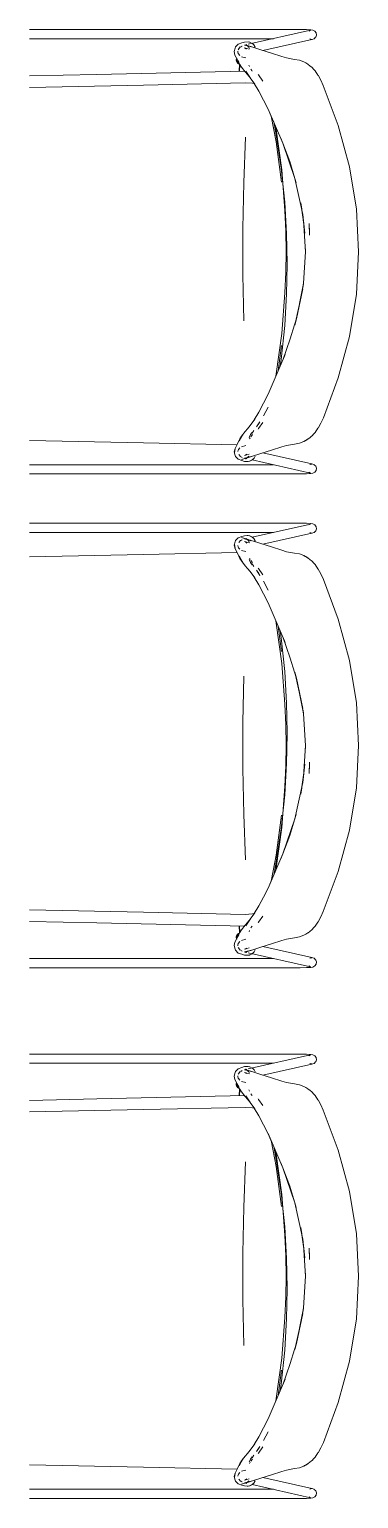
# Model space of a CAD drawing. Header units: millimetres. Extents: x 90978 to 295199, y -4084 to 97293.
# Drawn here: x 229400 to 229785, y 18215 to 19936 of the extents above; entities that cross this region are included whole.
import ezdxf

# ---------------------------------------------------------------- set-up
doc = ezdxf.new("R2010")
doc.units = ezdxf.units.MM
doc.header["$MEASUREMENT"] = 0
doc.layers.add('G-IMPT', color=8, linetype='CONTINUOUS', lineweight=9)
doc.layers.add('I-FURN', color=8, linetype='CONTINUOUS', lineweight=9)

msp = doc.modelspace()

# ---------------------------------------------------------------- linework, layer by layer
at = {"layer": 'G-IMPT'}
for p, q in [((229399.9, 19935.6), (229710.4, 19935.6)), ((229655.9, 19918.1), (229728.8, 19934.5)), ((229716.7, 19935.6), (229710.4, 19935.6)), ((229716.7, 19935.6), (229723.9, 19935.4)), ((229723.9, 19935.4), (229729.1, 19935.1)), ((229728.8, 19934.5), (229726.7, 19933.5)), ((229726.9, 19933.7), (229726.7, 19933.5)), ((229729.1, 19935.1), (229731.5, 19934.8)), ((229731.5, 19934.8), (229733.9, 19933.6)), ((229733.9, 19933.6), (229735.4, 19931.4)), ((229735.7, 19928.8), (229735.4, 19931.4)), ((229399.9, 19924.7), (229685.3, 19924.7)), ((229640.6, 19913.8), (229639.5, 19909.6)), ((229641.1, 19915.2), (229640.6, 19913.8)), ((229644.2, 19918.4), (229641.1, 19915.2)), ((229644.2, 19918.4), (229648.5, 19919.8)), ((229645.4, 19913.4), (229644.2, 19911.8)), ((229644.2, 19911.8), (229645, 19912.9)), ((229644.4, 19912.4), (229646.6, 19915)), ((229645.4, 19913.4), (229645, 19912.9)), ((229648.9, 19916.1), (229647.2, 19915.3)), ((229648.4, 19915.8), (229647.2, 19915.3)), ((229651.7, 19920.8), (229648.5, 19919.8)), ((229658.9, 19915.4), (229651.4, 19917.1)), ((229651.4, 19917.1), (229659.6, 19915.1)), ((229651.5, 19914), (229653.6, 19913)), ((229651.5, 19914), (229657, 19912.4)), ((229651.7, 19920.8), (229655.7, 19921)), ((229652.4, 19917.3), (229651.8, 19917.1)), ((229652.4, 19917.3), (229651.8, 19917.1)), ((229652.4, 19917.3), (229651.8, 19917.1)), ((229652.4, 19917.3), (229654.4, 19917.8)), ((229656, 19916.2), (229652.8, 19917.7)), ((229654.9, 19916.4), (229652.8, 19917.7)), ((229653.8, 19912.7), (229652.8, 19913.7)), ((229652.8, 19913.7), (229653.6, 19913)), ((229653.8, 19912.7), (229653.2, 19913.4)), ((229656, 19916.2), (229653.7, 19917)), ((229653.7, 19917), (229659.6, 19915.1)), ((229654.9, 19916.4), (229656.3, 19914.9)), ((229657.4, 19920.7), (229655.7, 19921)), ((229657.3, 19913.2), (229656.6, 19914.6)), ((229657.4, 19920.7), (229657.7, 19920.6)), ((229657.7, 19920.6), (229660.6, 19919.2)), ((229658.9, 19915.4), (229670.7, 19911.5)), ((229660.9, 19919), (229660.6, 19919.2)), ((229660.9, 19919), (229662.7, 19917.1)), ((229663.9, 19914.7), (229662.7, 19917.1)), ((229662.8, 19916.9), (229662.7, 19917.1)), ((229663.9, 19914.6), (229662.7, 19917.1)), ((229662.8, 19916.9), (229663.9, 19914.6)), ((229663.9, 19914.7), (229663.9, 19914.6)), ((229730.4, 19923.7), (229672.8, 19910.8)), ((229728.1, 19924.4), (229730.6, 19923.9)), ((229728.3, 19924.3), (229730.6, 19923.9)), ((229730.4, 19923.7), (229732.9, 19924.5)), ((229734.7, 19926.3), (229732.9, 19924.5)), ((229732.9, 19924.5), (229733.2, 19924.8)), ((229734.7, 19926.3), (229735, 19926.6)), ((229735.7, 19928.8), (229735, 19926.6)), ((229640.3, 19905.6), (229639.5, 19909.6)), ((229640.3, 19905.6), (229644.7, 19897.1)), ((229643.7, 19909.9), (229643.8, 19909.3)), ((229645.9, 19894.3), (229643.7, 19899.1)), ((229643.7, 19899.1), (229644.7, 19897.1)), ((229644.2, 19907.3), (229643.8, 19909.3)), ((229644.5, 19906.8), (229644.2, 19907.3)), ((229644.5, 19906.8), (229646.2, 19904.9)), ((229648.1, 19903.5), (229652.9, 19902.2)), ((229670.7, 19911.5), (229683.1, 19907.6)), ((229683.1, 19907.6), (229695.1, 19903.8)), ((229700.7, 19902.1), (229695.1, 19903.8)), ((229710, 19900.5), (229700.7, 19902.1)), ((229710, 19900.5), (229716, 19899.4)), ((229720.9, 19897.6), (229716, 19899.4)), ((229720.9, 19897.6), (229723.2, 19896.4)), ((229725.8, 19894.9), (229723.2, 19896.4)), ((229399.9, 19881.3), (229478.9, 19882.9)), ((229651.8, 19886.8), (229478.9, 19882.9)), ((229645.4, 19886.6), (229645.7, 19894.7)), ((229646.1, 19893.9), (229645.8, 19887.7)), ((229646.1, 19893.9), (229645.8, 19886.6)), ((229645.9, 19894.3), (229647.9, 19891.2)), ((229647.9, 19891.2), (229652.2, 19885.8)), ((229651.8, 19886.8), (229651.8, 19886.8)), ((229655.1, 19882.6), (229652.2, 19885.8)), ((229653, 19886.6), (229658.1, 19878.8)), ((229653, 19886.6), (229658.6, 19878.3)), ((229655.1, 19882.6), (229658.6, 19878.3)), ((229657.3, 19892.2), (229656.7, 19893.7)), ((229658.1, 19878.8), (229663.6, 19871.5)), ((229659, 19889), (229660.1, 19887.4)), ((229660.5, 19886.8), (229660.1, 19887.4)), ((229667.5, 19882.9), (229667.8, 19882.4)), ((229667.8, 19882.4), (229673.1, 19875.1)), ((229726.2, 19894.6), (229725.8, 19894.9)), ((229726.2, 19894.6), (229728.1, 19893.1)), ((229728.1, 19893.1), (229730.6, 19890.9)), ((229730.6, 19890.9), (229732.4, 19889)), ((229734.1, 19886.9), (229732.4, 19889)), ((229737.5, 19882.1), (229734.1, 19886.9)), ((229737.5, 19882.1), (229737.7, 19881.8)), ((229740.9, 19876.2), (229737.7, 19881.8)), ((229399.9, 19867.7), (229533.5, 19870.4)), ((229652.4, 19873.1), (229533.5, 19870.4)), ((229660.7, 19872.7), (229652.4, 19873.1)), ((229663.6, 19872), (229660.7, 19872.7)), ((229668.4, 19863.3), (229663, 19872.2)), ((229663.6, 19871.5), (229663, 19872.2)), ((229673.9, 19852.8), (229668.4, 19863.3)), ((229743.7, 19869.8), (229740.9, 19876.2)), ((229761.3, 19822.9), (229743.7, 19869.8)), ((229673.9, 19852.8), (229679.1, 19842.2)), ((229683.3, 19832.9), (229679.1, 19842.2)), ((229683.3, 19832.9), (229679.2, 19842.3)), ((229696.4, 19802.3), (229679.2, 19842.3)), ((229682.7, 19834.2), (229688.4, 19804)), ((229688.5, 19803.9), (229682.7, 19834.1)), ((229688.6, 19812.1), (229685.7, 19827.2)), ((229652.8, 19809.4), (229650.7, 19756.1)), ((229688.7, 19818.4), (229688.3, 19820.5)), ((229688.6, 19812.1), (229694.5, 19772.9)), ((229695.1, 19771.1), (229688.7, 19818.4)), ((229774.3, 19774.5), (229761.3, 19822.9)), ((229694.9, 19756.7), (229688.4, 19804)), ((229688.5, 19803.9), (229694.9, 19756.7)), ((229694.2, 19808), (229696.4, 19802.3)), ((229694.2, 19808), (229696.4, 19802.3)), ((229696.4, 19802.3), (229710.5, 19761.1)), ((229696.4, 19802.3), (229704.4, 19780.8)), ((229696.4, 19802.3), (229704.4, 19780.8)), ((229710.5, 19761.1), (229704.4, 19780.8)), ((229704.4, 19780.8), (229710.4, 19761.1)), ((229774.3, 19774.5), (229782.4, 19725.1)), ((229694.5, 19772.9), (229698.6, 19733.2)), ((229698.9, 19723.3), (229695.1, 19771.1)), ((229711.9, 19755.9), (229710.4, 19761.1)), ((229719.8, 19718.6), (229710.5, 19761.1)), ((229710.5, 19761.1), (229711.9, 19755.9)), ((229649.7, 19702.2), (229650.7, 19756.1)), ((229698.6, 19733.2), (229700.7, 19696.1)), ((229698.9, 19723.3), (229699.9, 19699.3)), ((229717.3, 19732.4), (229718.6, 19725.2)), ((229717.3, 19732.4), (229719.4, 19718.3)), ((229785, 19675.2), (229782.4, 19725.1)), ((229719.4, 19718.3), (229721.1, 19707.2)), ((229719.8, 19718.6), (229722.2, 19697)), ((229719.8, 19718.6), (229721.1, 19707.2)), ((229722.8, 19675.2), (229720.5, 19712.2)), ((229720.5, 19712.2), (229721.1, 19707.2)), ((229722.2, 19697), (229721.1, 19707.2)), ((229727.6, 19698.1), (229727, 19708.3)), ((229727, 19708.3), (229727.7, 19694.7)), ((229649.7, 19702.2), (229649.7, 19648.2)), ((229699.9, 19699.3), (229700.2, 19675.2)), ((229700.7, 19696.1), (229701.1, 19679.8)), ((229700.2, 19675.2), (229699.9, 19651.1)), ((229701.1, 19679.8), (229701.5, 19661)), ((229720.4, 19638.3), (229722.8, 19675.2)), ((229722.8, 19675.2), (229722.7, 19682.6)), ((229722.8, 19675.2), (229722.7, 19682.6)), ((229785, 19675.2), (229782.4, 19625.3)), ((229701.1, 19642.1), (229701.5, 19661)), ((229650.7, 19594.3), (229649.7, 19648.2)), ((229698.9, 19627.1), (229699.9, 19651.1)), ((229701.1, 19642.1), (229700.7, 19625.8)), ((229720.5, 19638.2), (229719.4, 19631.9)), ((229720.4, 19638.3), (229719.9, 19632.9)), ((229720.5, 19638.2), (229720.1, 19634.8)), ((229695.1, 19579.3), (229698.9, 19627.1)), ((229698.6, 19588.8), (229700.7, 19625.8)), ((229710.5, 19589.3), (229719.8, 19631.8)), ((229719.4, 19631.9), (229712.4, 19596.4)), ((229712.4, 19596.4), (229719.8, 19631.8)), ((229774.3, 19575.9), (229782.4, 19625.3)), ((229698.6, 19588.8), (229694.5, 19549)), ((229705, 19573.2), (229710.2, 19589.4)), ((229712.4, 19596.4), (229710.2, 19589.4)), ((229710.5, 19589.3), (229712.4, 19596.4)), ((229695.1, 19579.3), (229688.7, 19532)), ((229705, 19573.2), (229696.4, 19548.1)), ((229761.3, 19527.5), (229774.3, 19575.9)), ((229679.1, 19508.2), (229699, 19554.6)), ((229690.9, 19535.6), (229694.9, 19565.2)), ((229690.9, 19535.5), (229694.9, 19565.2)), ((229696.4, 19548.1), (229699, 19554.6)), ((229693.4, 19541.4), (229694.5, 19549)), ((229688.7, 19532), (229688.2, 19529.3)), ((229761.3, 19527.5), (229743.8, 19480.7)), ((229679.1, 19508.2), (229673.9, 19497.6)), ((229663, 19478.2), (229668.4, 19487.1)), ((229673.9, 19497.6), (229668.4, 19487.1)), ((229673.6, 19482.8), (229679.1, 19493.2)), ((229673.6, 19482.8), (229674.1, 19483.7)), ((229679.1, 19493.2), (229674.1, 19483.7)), ((229652.2, 19464.6), (229655.1, 19467.8)), ((229658.1, 19471.6), (229655.1, 19467.8)), ((229658.1, 19471.6), (229663.6, 19478.9)), ((229660.3, 19462.7), (229662.4, 19465.8)), ((229662, 19465.2), (229660.3, 19462.7)), ((229662, 19465.2), (229662.4, 19465.8)), ((229663, 19478.2), (229663.6, 19478.9)), ((229665.6, 19470), (229669.6, 19475.9)), ((229665.6, 19470), (229668.3, 19474)), ((229667.5, 19467.5), (229667.8, 19468)), ((229673.1, 19475.3), (229667.8, 19468)), ((229669.6, 19475.9), (229668.3, 19474)), ((229734.1, 19463.5), (229737.5, 19468.3)), ((229737.7, 19468.6), (229737.5, 19468.3)), ((229737.7, 19468.6), (229740.9, 19474.2)), ((229743.8, 19480.7), (229740.9, 19474.2)), ((229533.5, 19451.5), (229399.9, 19454.2)), ((229642.9, 19449.1), (229533.5, 19451.5)), ((229640.4, 19444), (229643.4, 19450)), ((229645.9, 19456.1), (229643.4, 19450)), ((229650, 19461.6), (229645.2, 19453.3)), ((229647.7, 19457.9), (229645.2, 19453.3)), ((229645.9, 19456.1), (229647.9, 19459.2)), ((229647.7, 19457.9), (229650, 19461.6)), ((229647.9, 19459.2), (229652.2, 19464.6)), ((229648.1, 19446.8), (229652.9, 19448.2)), ((229657.1, 19457.7), (229659, 19461.4)), ((229658.7, 19460.9), (229657.1, 19457.7)), ((229658, 19457.3), (229657.2, 19456.1)), ((229658.7, 19460.9), (229660.5, 19463.6)), ((229658.7, 19460.9), (229660.1, 19463)), ((229658.7, 19460.9), (229659, 19461.4)), ((229658.8, 19458.5), (229661, 19460.9)), ((229660.1, 19463), (229660.5, 19463.6)), ((229700.7, 19448.3), (229695.1, 19446.6)), ((229700.7, 19448.3), (229709.9, 19449.9)), ((229709.9, 19449.9), (229716, 19451)), ((229716, 19451), (229720.9, 19452.8)), ((229726.2, 19455.8), (229720.9, 19452.8)), ((229723.2, 19454), (229720.9, 19452.8)), ((229721.9, 19453.4), (229720.9, 19452.8)), ((229721.9, 19453.4), (229726.2, 19455.8)), ((229725.8, 19455.5), (229723.2, 19454)), ((229726.2, 19455.8), (229725.8, 19455.5)), ((229726.2, 19455.8), (229728.1, 19457.3)), ((229728.1, 19457.3), (229730, 19459)), ((229730.6, 19459.5), (229730, 19459)), ((229730.6, 19459.5), (229732.4, 19461.4)), ((229734.1, 19463.5), (229732.4, 19461.4)), ((229639.5, 19440.8), (229640.7, 19444.4)), ((229639.5, 19440.8), (229640.6, 19436.6)), ((229639.9, 19439.4), (229640.7, 19444.4)), ((229639.9, 19439.4), (229640.4, 19444)), ((229640.6, 19436.6), (229641.1, 19435.2)), ((229641.1, 19435.2), (229644.2, 19432)), ((229643.9, 19441.1), (229644, 19442.7)), ((229644.5, 19443.6), (229644, 19442.7)), ((229648.5, 19430.6), (229644.2, 19432)), ((229644.5, 19443.6), (229646, 19445.3)), ((229644.7, 19437.6), (229646.7, 19435.3)), ((229648.4, 19434.6), (229647.2, 19435)), ((229647.2, 19435), (229648.8, 19434.3)), ((229648.1, 19431.8), (229656, 19434.2)), ((229648.1, 19431.8), (229653.7, 19433.4)), ((229648.5, 19430.6), (229651.7, 19429.6)), ((229651.4, 19433.3), (229659.5, 19435.3)), ((229651.4, 19433.3), (229658.3, 19435)), ((229651.5, 19436.4), (229657, 19438)), ((229651.5, 19436.4), (229653.9, 19437.7)), ((229651.8, 19433.3), (229652.5, 19433.1)), ((229652.5, 19433.1), (229651.8, 19433.3)), ((229652.5, 19433.1), (229651.8, 19433.3)), ((229654.4, 19432.6), (229652.5, 19433.1)), ((229652.8, 19436.7), (229654.2, 19438.1)), ((229652.8, 19436.7), (229653.9, 19437.7)), ((229652.8, 19432.7), (229656, 19434.2)), ((229652.8, 19432.7), (229654.9, 19434)), ((229654.2, 19438.1), (229653.3, 19437.1)), ((229653.7, 19433.4), (229662, 19436)), ((229654.9, 19434), (229656.6, 19435.8)), ((229657.4, 19429.7), (229660.9, 19431.4)), ((229657.4, 19429.7), (229660.6, 19431.2)), ((229660.9, 19431.4), (229657.7, 19429.8)), ((229659.5, 19435.3), (229658.3, 19435)), ((229660.6, 19431.2), (229662.7, 19433.3)), ((229662.4, 19433), (229660.6, 19431.2)), ((229660.9, 19431.4), (229660.6, 19431.2)), ((229728.8, 19415.9), (229660.6, 19431.2)), ((229662.4, 19433), (229660.9, 19431.4)), ((229683.1, 19442.8), (229662, 19436)), ((229662.8, 19433.5), (229662.7, 19433.3)), ((229663.9, 19435.7), (229662.8, 19433.5)), ((229663.9, 19435.7), (229663.9, 19435.8)), ((229673, 19439.6), (229730.4, 19426.7)), ((229695.1, 19446.6), (229683.1, 19442.8)), ((229685.3, 19425.7), (229399.9, 19425.7)), ((229399.9, 19414.8), (229710.4, 19414.8)), ((229651.7, 19429.6), (229654.5, 19429.5)), ((229654.5, 19429.5), (229655.7, 19429.4)), ((229657.4, 19429.7), (229655.7, 19429.4)), ((229657.4, 19429.7), (229657.7, 19429.8)), ((229710.4, 19414.8), (229716.7, 19414.8)), ((229723.9, 19415), (229716.7, 19414.8)), ((229729.1, 19415.3), (229723.9, 19415)), ((229728.8, 19415.9), (229726.7, 19416.9)), ((229726.7, 19416.9), (229726.9, 19416.7)), ((229728.1, 19426), (229730.6, 19426.5)), ((229728.3, 19426.1), (229730.6, 19426.5)), ((229731.5, 19415.6), (229729.1, 19415.3)), ((229730.4, 19426.7), (229732.9, 19425.9)), ((229731.5, 19415.6), (229733.9, 19416.8)), ((229732.9, 19425.9), (229733.2, 19425.6)), ((229735, 19423.8), (229733.2, 19425.6)), ((229733.9, 19416.8), (229735.4, 19419)), ((229735, 19423.8), (229735.7, 19421.6)), ((229735.4, 19419), (229735.7, 19421.6)), ((229399.9, 19357.3), (229710.4, 19357.3)), ((229685.3, 19346.4), (229399.9, 19346.4)), ((229728.8, 19356.2), (229660.6, 19340.8)), ((229673, 19332.5), (229730.4, 19345.3)), ((229710.4, 19357.3), (229716.7, 19357.2)), ((229723.9, 19357.1), (229716.7, 19357.2)), ((229729.1, 19356.8), (229723.9, 19357.1)), ((229728.8, 19356.2), (229726.7, 19355.2)), ((229726.7, 19355.2), (229726.9, 19355.4)), ((229728.1, 19346.1), (229730.6, 19345.6)), ((229728.3, 19345.9), (229730.6, 19345.6)), ((229731.5, 19356.4), (229729.1, 19356.8)), ((229730.4, 19345.3), (229732.9, 19346.1)), ((229731.5, 19356.4), (229733.9, 19355.2)), ((229732.9, 19346.1), (229733.2, 19346.4)), ((229735, 19348.3), (229733.2, 19346.4)), ((229733.9, 19355.2), (229735.4, 19353.1)), ((229735, 19348.3), (229735.7, 19350.4)), ((229735.4, 19353.1), (229735.7, 19350.4)), ((229639.5, 19331.3), (229640.6, 19335.5)), ((229639.5, 19331.3), (229640.7, 19327.6)), ((229639.9, 19332.7), (229640.7, 19327.6)), ((229639.9, 19332.7), (229640.4, 19328)), ((229640.4, 19328), (229643.4, 19322)), ((229640.6, 19335.5), (229641.1, 19336.8)), ((229641.1, 19336.8), (229644.2, 19340.1)), ((229643.9, 19331), (229644, 19329.4)), ((229644.5, 19328.4), (229644, 19329.4)), ((229648.5, 19341.4), (229644.2, 19340.1)), ((229644.5, 19328.4), (229646, 19326.8)), ((229644.7, 19334.5), (229646.7, 19336.8)), ((229647.2, 19337), (229648.8, 19337.8)), ((229648.4, 19337.5), (229647.2, 19337)), ((229648.1, 19340.3), (229653.7, 19338.6)), ((229648.1, 19340.3), (229656, 19337.9)), ((229648.5, 19341.4), (229651.7, 19342.4)), ((229651.4, 19338.8), (229659.5, 19336.7)), ((229651.4, 19338.8), (229658.3, 19337.1)), ((229651.5, 19335.6), (229653.9, 19334.4)), ((229651.5, 19335.6), (229657, 19334.1)), ((229651.7, 19342.4), (229654.5, 19342.6)), ((229651.8, 19338.8), (229652.5, 19339)), ((229652.5, 19339), (229651.8, 19338.8)), ((229652.5, 19339), (229651.8, 19338.8)), ((229654.4, 19339.4), (229652.5, 19339)), ((229652.8, 19339.4), (229654.9, 19338.1)), ((229652.8, 19339.4), (229656, 19337.9)), ((229652.8, 19335.4), (229653.9, 19334.4)), ((229652.8, 19335.4), (229654.2, 19333.9)), ((229654.2, 19333.9), (229653.3, 19335)), ((229653.7, 19338.6), (229662, 19336.1)), ((229654.5, 19342.6), (229655.7, 19342.7)), ((229654.9, 19338.1), (229656.6, 19336.3)), ((229657.4, 19342.4), (229655.7, 19342.7)), ((229657.5, 19334.4), (229656.6, 19336.3)), ((229657.4, 19342.4), (229660.9, 19340.7)), ((229657.4, 19342.4), (229657.7, 19342.3)), ((229657.4, 19342.4), (229660.6, 19340.9)), ((229660.9, 19340.7), (229657.7, 19342.3)), ((229659.5, 19336.7), (229658.3, 19337.1)), ((229662.4, 19339.1), (229660.6, 19340.9)), ((229660.9, 19340.7), (229660.6, 19340.9)), ((229660.6, 19340.9), (229662.7, 19338.8)), ((229662.4, 19339.1), (229660.9, 19340.7)), ((229683.1, 19329.3), (229662, 19336.1)), ((229662.8, 19338.6), (229662.7, 19338.8)), ((229663.9, 19336.4), (229662.8, 19338.6)), ((229663.9, 19336.4), (229663.9, 19336.3)), ((229695.1, 19325.5), (229683.1, 19329.3)), ((229533.5, 19320.5), (229399.9, 19317.8)), ((229642.9, 19323), (229533.5, 19320.5)), ((229645.9, 19316), (229643.4, 19322)), ((229647.7, 19314.1), (229645.2, 19318.8)), ((229650, 19310.5), (229645.2, 19318.8)), ((229645.9, 19316), (229647.9, 19312.9)), ((229647.7, 19314.1), (229650, 19310.5)), ((229647.9, 19312.9), (229652.2, 19307.4)), ((229648.1, 19325.2), (229652.9, 19323.9)), ((229658.7, 19311.2), (229657.1, 19314.4)), ((229657.1, 19314.4), (229659, 19310.6)), ((229658, 19314.7), (229657.2, 19315.9)), ((229658.7, 19311.2), (229659, 19310.6)), ((229658.7, 19311.2), (229660.1, 19309)), ((229658.7, 19311.2), (229660.5, 19308.5)), ((229658.8, 19313.5), (229661, 19311.1)), ((229700.7, 19323.8), (229695.1, 19325.5)), ((229700.7, 19323.8), (229709.9, 19322.2)), ((229709.9, 19322.2), (229716, 19321.1)), ((229716, 19321.1), (229720.9, 19319.3)), ((229721.9, 19318.7), (229720.9, 19319.3)), ((229726.2, 19316.3), (229720.9, 19319.3)), ((229723.2, 19318.1), (229720.9, 19319.3)), ((229721.9, 19318.7), (229726.2, 19316.3)), ((229725.8, 19316.5), (229723.2, 19318.1)), ((229726.2, 19316.3), (229725.8, 19316.5)), ((229726.2, 19316.3), (229728.1, 19314.8)), ((229728.1, 19314.8), (229730, 19313)), ((229730.6, 19312.5), (229730, 19313)), ((229730.6, 19312.5), (229732.4, 19310.7)), ((229734.1, 19308.6), (229732.4, 19310.7)), ((229652.2, 19307.4), (229655.1, 19304.2)), ((229658.1, 19300.5), (229655.1, 19304.2)), ((229658.1, 19300.5), (229663.6, 19293.1)), ((229660.1, 19309), (229660.5, 19308.5)), ((229662, 19306.9), (229660.3, 19309.4)), ((229660.3, 19309.4), (229662.4, 19306.3)), ((229662, 19306.9), (229662.4, 19306.3)), ((229663, 19293.9), (229663.6, 19293.1)), ((229663, 19293.9), (229668.4, 19284.9)), ((229665.6, 19302.1), (229669.6, 19296.1)), ((229665.6, 19302.1), (229668.3, 19298.1)), ((229667.5, 19304.6), (229667.8, 19304.1)), ((229673.1, 19296.8), (229667.8, 19304.1)), ((229669.6, 19296.1), (229668.3, 19298.1)), ((229734.1, 19308.6), (229737.5, 19303.7)), ((229737.7, 19303.4), (229737.5, 19303.7)), ((229737.7, 19303.4), (229740.9, 19297.8)), ((229743.8, 19291.3), (229740.9, 19297.8)), ((229673.9, 19274.5), (229668.4, 19284.9)), ((229673.6, 19289.3), (229679.1, 19278.9)), ((229673.6, 19289.3), (229674.1, 19288.3)), ((229679.1, 19278.9), (229674.1, 19288.3)), ((229761.3, 19244.6), (229743.8, 19291.3)), ((229679.1, 19263.9), (229673.9, 19274.5)), ((229679.1, 19263.9), (229699, 19217.5)), ((229688.7, 19240.1), (229688.2, 19242.7)), ((229761.3, 19244.6), (229774.3, 19196.2)), ((229695.1, 19192.8), (229688.7, 19240.1)), ((229690.9, 19236.5), (229694.9, 19206.9)), ((229690.9, 19236.5), (229694.9, 19206.9)), ((229693.4, 19230.7), (229694.5, 19223)), ((229705, 19198.9), (229696.4, 19223.9)), ((229696.4, 19223.9), (229699, 19217.5)), ((229698.6, 19183.3), (229694.5, 19223)), ((229695.1, 19192.8), (229698.9, 19145)), ((229705, 19198.9), (229710.2, 19182.7)), ((229774.3, 19196.2), (229782.4, 19146.8)), ((229650.7, 19177.8), (229649.7, 19123.9)), ((229698.6, 19183.3), (229700.7, 19146.2)), ((229712.4, 19175.7), (229710.2, 19182.7)), ((229710.5, 19182.8), (229712.4, 19175.7)), ((229710.5, 19182.8), (229719.8, 19140.2)), ((229719.4, 19140.2), (229712.4, 19175.7)), ((229712.4, 19175.7), (229719.8, 19140.2)), ((229698.9, 19145), (229699.9, 19120.9)), ((229701.1, 19129.9), (229700.7, 19146.2)), ((229720.5, 19133.8), (229719.4, 19140.2)), ((229720.4, 19133.8), (229720, 19138)), ((229785, 19096.9), (229782.4, 19146.8)), ((229649.7, 19069.8), (229649.7, 19123.9)), ((229700.2, 19096.9), (229699.9, 19120.9)), ((229701.1, 19129.9), (229701.5, 19111.1)), ((229720.5, 19133.8), (229720.1, 19137.3)), ((229720.4, 19133.8), (229722.8, 19096.9)), ((229701.1, 19092.2), (229701.5, 19111.1)), ((229699.9, 19072.8), (229700.2, 19096.9)), ((229700.7, 19076), (229701.1, 19092.2)), ((229722.8, 19096.9), (229720.5, 19059.9)), ((229722.8, 19096.9), (229722.7, 19089.4)), ((229722.8, 19096.9), (229722.7, 19089.4)), ((229785, 19096.9), (229782.4, 19047)), ((229649.7, 19069.8), (229650.7, 19015.9)), ((229698.6, 19038.9), (229700.7, 19076)), ((229698.9, 19048.7), (229699.9, 19072.8)), ((229719.8, 19053.5), (229722.2, 19075.1)), ((229722.2, 19075.1), (229721.1, 19064.8)), ((229727, 19063.8), (229727.7, 19077.4)), ((229727.6, 19074), (229727, 19063.8)), ((229719.8, 19053.5), (229710.5, 19011)), ((229717.3, 19039.7), (229719.4, 19053.8)), ((229719.4, 19053.8), (229721.1, 19064.8)), ((229719.8, 19053.5), (229721.1, 19064.8)), ((229720.5, 19059.9), (229721.1, 19064.8)), ((229694.5, 18999.1), (229698.6, 19038.9)), ((229698.9, 19048.7), (229695.1, 19000.9)), ((229717.3, 19039.7), (229718.6, 19046.8)), ((229774.3, 18997.6), (229782.4, 19047)), ((229652.8, 18962.7), (229650.7, 19015.9)), ((229694.9, 19015.3), (229688.4, 18968)), ((229688.5, 18968.2), (229694.9, 19015.3)), ((229695.1, 19000.9), (229688.7, 18953.6)), ((229696.4, 18969.8), (229710.5, 19011)), ((229710.5, 19011), (229704.4, 18991.3)), ((229704.4, 18991.3), (229710.4, 19011)), ((229711.9, 19016.2), (229710.4, 19011)), ((229710.5, 19011), (229711.9, 19016.2)), ((229688.6, 18960), (229694.5, 18999.1)), ((229696.4, 18969.8), (229704.4, 18991.3)), ((229696.4, 18969.8), (229704.4, 18991.3)), ((229774.3, 18997.6), (229761.3, 18949.1)), ((229696.4, 18969.8), (229679.2, 18929.8)), ((229688.5, 18968.2), (229682.7, 18937.9)), ((229682.7, 18937.9), (229688.4, 18968)), ((229694.2, 18964), (229696.4, 18969.8)), ((229694.2, 18964), (229696.4, 18969.8)), ((229688.6, 18960), (229685.7, 18944.9)), ((229688.7, 18953.6), (229688.1, 18950.4)), ((229761.3, 18949.1), (229743.7, 18902.3)), ((229683.3, 18939.2), (229679.1, 18929.8)), ((229683.3, 18939.2), (229679.2, 18929.8)), ((229673.9, 18919.2), (229668.4, 18908.8)), ((229673.9, 18919.2), (229679.1, 18929.8)), ((229399.9, 18904.3), (229533.5, 18901.6)), ((229652.4, 18899), (229533.5, 18901.6)), ((229660.7, 18899.4), (229652.4, 18899)), ((229658.1, 18893.2), (229663.6, 18900.6)), ((229663.6, 18900.1), (229660.7, 18899.4)), ((229668.4, 18908.8), (229663, 18899.8)), ((229663.6, 18900.6), (229663, 18899.8)), ((229667.8, 18889.7), (229673.1, 18897)), ((229743.7, 18902.3), (229740.9, 18895.9)), ((229399.9, 18890.8), (229478.9, 18889.1)), ((229651.8, 18885.3), (229478.9, 18889.1)), ((229645.4, 18885.5), (229645.7, 18877.4)), ((229646.1, 18878.1), (229645.8, 18885.5)), ((229646.1, 18878.1), (229645.8, 18885.5)), ((229645.9, 18877.8), (229647.9, 18880.9)), ((229647.9, 18880.9), (229652.2, 18886.3)), ((229651.8, 18885.3), (229651.8, 18885.3)), ((229655.1, 18889.5), (229652.2, 18886.3)), ((229653, 18885.5), (229658.6, 18893.7)), ((229653, 18885.5), (229658.1, 18893.2)), ((229655.1, 18889.5), (229658.6, 18893.7)), ((229657.3, 18879.9), (229656.8, 18878.5)), ((229659, 18883.1), (229660.1, 18884.7)), ((229660.5, 18885.3), (229660.1, 18884.7)), ((229667.5, 18889.2), (229667.8, 18889.7)), ((229728.1, 18879), (229730.6, 18881.2)), ((229730.6, 18881.2), (229732.4, 18883)), ((229734.1, 18885.1), (229732.4, 18883)), ((229737.5, 18890), (229734.1, 18885.1)), ((229737.5, 18890), (229737.7, 18890.3)), ((229740.9, 18895.9), (229737.7, 18890.3)), ((229640.3, 18866.5), (229639.5, 18862.4)), ((229640.6, 18858.2), (229639.5, 18862.4)), ((229640.3, 18866.5), (229644.7, 18874.9)), ((229645.9, 18877.8), (229643.7, 18872.9)), ((229643.7, 18872.9), (229644.7, 18874.9)), ((229643.7, 18862.2), (229643.8, 18862.8)), ((229644.2, 18864.7), (229643.8, 18862.8)), ((229644.5, 18865.3), (229644.2, 18864.7)), ((229644.5, 18865.3), (229646.2, 18867.1)), ((229648.1, 18868.5), (229652.9, 18869.8)), ((229670.7, 18860.5), (229683.1, 18864.4)), ((229683.1, 18864.4), (229695.1, 18868.3)), ((229700.7, 18870), (229695.1, 18868.3)), ((229710, 18871.6), (229700.7, 18870)), ((229710, 18871.6), (229716, 18872.7)), ((229720.9, 18874.5), (229716, 18872.7)), ((229720.9, 18874.5), (229723.2, 18875.7)), ((229725.8, 18877.2), (229723.2, 18875.7)), ((229726.2, 18877.4), (229725.8, 18877.2)), ((229726.2, 18877.4), (229728.1, 18879)), ((229399.9, 18847.3), (229685.3, 18847.3)), ((229641.1, 18856.9), (229640.6, 18858.2)), ((229644.2, 18853.7), (229641.1, 18856.9)), ((229645.4, 18858.6), (229644.2, 18860.2)), ((229644.2, 18860.2), (229645, 18859.2)), ((229644.2, 18853.7), (229648.5, 18852.3)), ((229644.4, 18859.7), (229646.6, 18857)), ((229645.4, 18858.6), (229645, 18859.2)), ((229648.4, 18856.3), (229647.2, 18856.7)), ((229648.9, 18855.9), (229647.2, 18856.7)), ((229651.7, 18851.3), (229648.5, 18852.3)), ((229651.4, 18854.9), (229659.6, 18856.9)), ((229658.9, 18856.7), (229651.4, 18854.9)), ((229651.5, 18858.1), (229657, 18859.7)), ((229651.5, 18858.1), (229653.6, 18859.1)), ((229651.7, 18851.3), (229655.7, 18851.1)), ((229652.4, 18854.7), (229651.8, 18855)), ((229652.4, 18854.7), (229651.8, 18854.9)), ((229652.4, 18854.7), (229651.8, 18854.9)), ((229652.4, 18854.7), (229654.4, 18854.3)), ((229653.8, 18859.4), (229652.8, 18858.3)), ((229652.8, 18858.3), (229653.6, 18859.1)), ((229656, 18855.8), (229652.8, 18854.3)), ((229654.9, 18855.6), (229652.8, 18854.3)), ((229653.8, 18859.4), (229653.2, 18858.7)), ((229653.7, 18855.1), (229659.6, 18856.9)), ((229656, 18855.8), (229653.7, 18855.1)), ((229657.4, 18851.3), (229655.7, 18851.1)), ((229655.9, 18854), (229728.8, 18837.5)), ((229657.4, 18851.3), (229657.7, 18851.4)), ((229657.7, 18851.4), (229660.6, 18852.8)), ((229658.9, 18856.7), (229670.7, 18860.5)), ((229660.9, 18853), (229660.6, 18852.8)), ((229660.9, 18853), (229662.7, 18854.9)), ((229663.9, 18857.5), (229662.7, 18854.9)), ((229663.9, 18857.4), (229662.7, 18854.9)), ((229662.8, 18855.1), (229662.7, 18854.9)), ((229662.8, 18855.1), (229663.9, 18857.5)), ((229663.9, 18857.4), (229663.9, 18857.5)), ((229730.4, 18848.4), (229672.8, 18861.3)), ((229728.1, 18847.7), (229730.6, 18848.1)), ((229728.3, 18847.8), (229730.6, 18848.1)), ((229730.4, 18848.4), (229732.9, 18847.6)), ((229734.7, 18845.7), (229732.9, 18847.6)), ((229732.9, 18847.6), (229733.2, 18847.3)), ((229734.7, 18845.7), (229735, 18845.4)), ((229735.7, 18843.3), (229735, 18845.4)), ((229399.9, 18836.5), (229710.4, 18836.5)), ((229716.7, 18836.5), (229710.4, 18836.5)), ((229716.7, 18836.5), (229723.9, 18836.7)), ((229723.9, 18836.7), (229729.1, 18836.9)), ((229728.8, 18837.5), (229726.7, 18838.6)), ((229726.9, 18838.4), (229726.7, 18838.6)), ((229729.1, 18836.9), (229731.5, 18837.3)), ((229731.5, 18837.3), (229733.9, 18838.5)), ((229733.9, 18838.5), (229735.4, 18840.6)), ((229735.7, 18843.3), (229735.4, 18840.6)), ((229399.9, 18735.4), (229710.4, 18735.4)), ((229655.9, 18717.9), (229728.8, 18734.3)), ((229716.7, 18735.4), (229710.4, 18735.4)), ((229716.7, 18735.4), (229723.9, 18735.2)), ((229723.9, 18735.2), (229729.1, 18734.9)), ((229728.8, 18734.3), (229726.7, 18733.3)), ((229726.9, 18733.5), (229726.7, 18733.3)), ((229729.1, 18734.9), (229731.5, 18734.6)), ((229731.5, 18734.6), (229733.9, 18733.4)), ((229734.7, 18726.1), (229732.9, 18724.3)), ((229733.9, 18733.4), (229735.4, 18731.2)), ((229734.7, 18726.1), (229735, 18726.4)), ((229735.7, 18728.6), (229735, 18726.4)), ((229735.7, 18728.6), (229735.4, 18731.2)), ((229399.9, 18724.5), (229685.3, 18724.5)), ((229640.6, 18713.6), (229639.5, 18709.4)), ((229640.3, 18705.4), (229639.5, 18709.4)), ((229641.1, 18715), (229640.6, 18713.6)), ((229644.2, 18718.2), (229641.1, 18715)), ((229643.7, 18709.7), (229643.8, 18709.1)), ((229644.2, 18707.1), (229643.8, 18709.1)), ((229644.2, 18718.2), (229648.5, 18719.6)), ((229645.4, 18713.2), (229644.2, 18711.6)), ((229644.2, 18711.6), (229645, 18712.7)), ((229644.4, 18712.2), (229646.6, 18714.8)), ((229645.4, 18713.2), (229645, 18712.7)), ((229648.9, 18715.9), (229647.2, 18715.1)), ((229648.4, 18715.6), (229647.2, 18715.1)), ((229651.7, 18720.6), (229648.5, 18719.6)), ((229658.9, 18715.2), (229651.4, 18716.9)), ((229651.4, 18716.9), (229659.6, 18714.9)), ((229651.5, 18713.8), (229653.6, 18712.8)), ((229651.5, 18713.8), (229657, 18712.2)), ((229651.7, 18720.6), (229655.7, 18720.8)), ((229652.4, 18717.1), (229651.8, 18716.9)), ((229652.4, 18717.1), (229651.8, 18716.9)), ((229652.4, 18717.1), (229651.8, 18716.9)), ((229652.4, 18717.1), (229654.4, 18717.6)), ((229656, 18716), (229652.8, 18717.5)), ((229654.9, 18716.2), (229652.8, 18717.5)), ((229653.8, 18712.5), (229652.8, 18713.5)), ((229652.8, 18713.5), (229653.6, 18712.8)), ((229653.8, 18712.5), (229653.2, 18713.2)), ((229656, 18716), (229653.7, 18716.8)), ((229653.7, 18716.8), (229659.6, 18714.9)), ((229654.9, 18716.2), (229656.3, 18714.7)), ((229657.4, 18720.5), (229655.7, 18720.8)), ((229657.3, 18713), (229656.6, 18714.4)), ((229657.4, 18720.5), (229657.7, 18720.4)), ((229657.7, 18720.4), (229660.6, 18719)), ((229658.9, 18715.2), (229670.7, 18711.3)), ((229660.9, 18718.8), (229660.6, 18719)), ((229660.9, 18718.8), (229662.7, 18716.9)), ((229663.9, 18714.5), (229662.7, 18716.9)), ((229662.8, 18716.7), (229662.7, 18716.9)), ((229663.9, 18714.4), (229662.7, 18716.9)), ((229662.8, 18716.7), (229663.9, 18714.4)), ((229663.9, 18714.5), (229663.9, 18714.4)), ((229670.7, 18711.3), (229683.1, 18707.5)), ((229730.4, 18723.5), (229672.8, 18710.6)), ((229683.1, 18707.5), (229695.1, 18703.6)), ((229728.1, 18724.2), (229730.6, 18723.7)), ((229728.3, 18724.1), (229730.6, 18723.7)), ((229730.4, 18723.5), (229732.9, 18724.3)), ((229732.9, 18724.3), (229733.2, 18724.6)), ((229640.3, 18705.4), (229644.7, 18696.9)), ((229645.9, 18694.1), (229643.7, 18698.9)), ((229643.7, 18698.9), (229644.7, 18696.9)), ((229644.5, 18706.6), (229644.2, 18707.1)), ((229644.5, 18706.6), (229646.2, 18704.7)), ((229645.4, 18686.4), (229645.7, 18694.5)), ((229646.1, 18693.7), (229645.8, 18687.5)), ((229646.1, 18693.7), (229645.8, 18686.4)), ((229645.9, 18694.1), (229647.9, 18691)), ((229647.9, 18691), (229652.2, 18685.6)), ((229648.1, 18703.3), (229652.9, 18702)), ((229657.3, 18692), (229656.7, 18693.5)), ((229700.7, 18701.9), (229695.1, 18703.6)), ((229710, 18700.3), (229700.7, 18701.9)), ((229710, 18700.3), (229716, 18699.2)), ((229720.9, 18697.4), (229716, 18699.2)), ((229720.9, 18697.4), (229723.2, 18696.2)), ((229725.8, 18694.7), (229723.2, 18696.2)), ((229726.2, 18694.4), (229725.8, 18694.7)), ((229726.2, 18694.4), (229728.1, 18692.9)), ((229728.1, 18692.9), (229730.6, 18690.7)), ((229730.6, 18690.7), (229732.4, 18688.8)), ((229399.9, 18681.1), (229478.9, 18682.7)), ((229651.8, 18686.6), (229478.9, 18682.7)), ((229651.8, 18686.6), (229651.8, 18686.6)), ((229655.1, 18682.4), (229652.2, 18685.6)), ((229653, 18686.4), (229658.1, 18678.6)), ((229653, 18686.4), (229658.6, 18678.1)), ((229655.1, 18682.4), (229658.6, 18678.1)), ((229658.1, 18678.6), (229663.6, 18671.3)), ((229659, 18688.8), (229660.1, 18687.2)), ((229660.5, 18686.6), (229660.1, 18687.2)), ((229667.5, 18682.7), (229667.8, 18682.2)), ((229667.8, 18682.2), (229673.1, 18674.9)), ((229734.1, 18686.7), (229732.4, 18688.8)), ((229737.5, 18681.9), (229734.1, 18686.7)), ((229737.5, 18681.9), (229737.7, 18681.6)), ((229740.9, 18676), (229737.7, 18681.6)), ((229743.7, 18669.6), (229740.9, 18676)), ((229399.9, 18667.5), (229533.5, 18670.2)), ((229652.4, 18672.9), (229533.5, 18670.2)), ((229660.7, 18672.5), (229652.4, 18672.9)), ((229663.6, 18671.8), (229660.7, 18672.5)), ((229668.4, 18663.1), (229663, 18672)), ((229663.6, 18671.3), (229663, 18672)), ((229673.9, 18652.6), (229668.4, 18663.1)), ((229761.3, 18622.7), (229743.7, 18669.6)), ((229673.9, 18652.6), (229679.1, 18642)), ((229683.3, 18632.7), (229679.1, 18642)), ((229683.3, 18632.7), (229679.2, 18642.1)), ((229696.4, 18602.1), (229679.2, 18642.1)), ((229688.5, 18603.7), (229682.7, 18634)), ((229682.7, 18634), (229688.4, 18603.8)), ((229688.6, 18611.9), (229685.7, 18627)), ((229774.3, 18574.3), (229761.3, 18622.7)), ((229652.8, 18609.2), (229650.7, 18555.9)), ((229688.7, 18618.2), (229688.3, 18620.3)), ((229688.6, 18611.9), (229694.5, 18572.7)), ((229695.1, 18570.9), (229688.7, 18618.2)), ((229694.2, 18607.8), (229696.4, 18602.1)), ((229694.2, 18607.8), (229696.4, 18602.1)), ((229694.9, 18556.6), (229688.4, 18603.8)), ((229688.5, 18603.7), (229694.9, 18556.6)), ((229696.4, 18602.1), (229710.5, 18560.9)), ((229696.4, 18602.1), (229704.4, 18580.6)), ((229696.4, 18602.1), (229704.4, 18580.6)), ((229694.5, 18572.7), (229698.6, 18533)), ((229698.9, 18523.1), (229695.1, 18570.9)), ((229710.5, 18560.9), (229704.4, 18580.6)), ((229704.4, 18580.6), (229710.4, 18560.9)), ((229774.3, 18574.3), (229782.4, 18524.9)), ((229649.7, 18502), (229650.7, 18555.9)), ((229711.9, 18555.7), (229710.4, 18560.9)), ((229719.8, 18518.4), (229710.5, 18560.9)), ((229710.5, 18560.9), (229711.9, 18555.7)), ((229698.6, 18533), (229700.7, 18495.9)), ((229698.9, 18523.1), (229699.9, 18499.1)), ((229717.3, 18532.2), (229718.6, 18525)), ((229717.3, 18532.2), (229719.4, 18518.1)), ((229719.8, 18518.4), (229722.2, 18496.8)), ((229719.8, 18518.4), (229721.1, 18507)), ((229785, 18475), (229782.4, 18524.9)), ((229649.7, 18502), (229649.7, 18448)), ((229719.4, 18518.1), (229721.1, 18507)), ((229722.8, 18475), (229720.5, 18512)), ((229720.5, 18512), (229721.1, 18507)), ((229722.2, 18496.8), (229721.1, 18507)), ((229727.6, 18497.9), (229727, 18508.1)), ((229727, 18508.1), (229727.7, 18494.5)), ((229699.9, 18499.1), (229700.2, 18475)), ((229700.7, 18495.9), (229701.1, 18479.6)), ((229700.2, 18475), (229699.9, 18450.9)), ((229701.1, 18479.6), (229701.5, 18460.8)), ((229720.4, 18438.1), (229722.8, 18475)), ((229722.8, 18475), (229722.7, 18482.5)), ((229722.8, 18475), (229722.7, 18482.5)), ((229785, 18475), (229782.4, 18425.1)), ((229698.9, 18426.9), (229699.9, 18450.9)), ((229701.1, 18441.9), (229701.5, 18460.8)), ((229650.7, 18394.1), (229649.7, 18448)), ((229701.1, 18441.9), (229700.7, 18425.6)), ((229720.5, 18438.1), (229719.4, 18431.7)), ((229720.4, 18438.1), (229719.9, 18432.7)), ((229720.5, 18438.1), (229720.1, 18434.6)), ((229695.1, 18379.1), (229698.9, 18426.9)), ((229698.6, 18388.6), (229700.7, 18425.6)), ((229710.5, 18389.1), (229719.8, 18431.6)), ((229719.4, 18431.7), (229712.4, 18396.2)), ((229712.4, 18396.2), (229719.8, 18431.6)), ((229774.3, 18375.7), (229782.4, 18425.1)), ((229698.6, 18388.6), (229694.5, 18348.8)), ((229705, 18373), (229710.2, 18389.2)), ((229712.4, 18396.2), (229710.2, 18389.2)), ((229710.5, 18389.1), (229712.4, 18396.2)), ((229695.1, 18379.1), (229688.7, 18331.8)), ((229690.9, 18335.4), (229694.9, 18365)), ((229690.9, 18335.3), (229694.9, 18365)), ((229705, 18373), (229696.4, 18347.9)), ((229761.3, 18327.3), (229774.3, 18375.7)), ((229679.1, 18308), (229699, 18354.4)), ((229693.4, 18341.2), (229694.5, 18348.8)), ((229696.4, 18347.9), (229699, 18354.4)), ((229688.7, 18331.8), (229688.2, 18329.1)), ((229761.3, 18327.3), (229743.8, 18280.5)), ((229673.9, 18297.4), (229668.4, 18286.9)), ((229679.1, 18308), (229673.9, 18297.4)), ((229658.1, 18271.4), (229663.6, 18278.7)), ((229663, 18278), (229668.4, 18286.9)), ((229663, 18278), (229663.6, 18278.7)), ((229673.6, 18282.6), (229679.1, 18293)), ((229673.6, 18282.6), (229674.1, 18283.5)), ((229679.1, 18293), (229674.1, 18283.5)), ((229743.8, 18280.5), (229740.9, 18274)), ((229650, 18261.4), (229645.2, 18253.1)), ((229647.7, 18257.7), (229650, 18261.4)), ((229647.9, 18259), (229652.2, 18264.4)), ((229652.2, 18264.4), (229655.1, 18267.6)), ((229658.1, 18271.4), (229655.1, 18267.6)), ((229657.1, 18257.5), (229659, 18261.2)), ((229658.7, 18260.7), (229657.1, 18257.5)), ((229658.7, 18260.7), (229660.5, 18263.4)), ((229658.7, 18260.7), (229660.1, 18262.8)), ((229658.7, 18260.7), (229659, 18261.2)), ((229658.8, 18258.3), (229661, 18260.7)), ((229660.1, 18262.8), (229660.5, 18263.4)), ((229660.3, 18262.5), (229662.4, 18265.6)), ((229662, 18265), (229660.3, 18262.5)), ((229662, 18265), (229662.4, 18265.6)), ((229665.6, 18269.8), (229669.6, 18275.7)), ((229665.6, 18269.8), (229668.3, 18273.8)), ((229667.5, 18267.3), (229667.8, 18267.8)), ((229673.1, 18275.1), (229667.8, 18267.8)), ((229669.6, 18275.7), (229668.3, 18273.8)), ((229730.6, 18259.3), (229732.4, 18261.2)), ((229734.1, 18263.3), (229732.4, 18261.2)), ((229734.1, 18263.3), (229737.5, 18268.1)), ((229737.7, 18268.4), (229737.5, 18268.1)), ((229737.7, 18268.4), (229740.9, 18274)), ((229533.5, 18251.3), (229399.9, 18254)), ((229642.9, 18248.9), (229533.5, 18251.3)), ((229639.5, 18240.6), (229640.7, 18244.2)), ((229639.9, 18239.2), (229640.7, 18244.2)), ((229639.9, 18239.2), (229640.4, 18243.8)), ((229640.4, 18243.8), (229643.4, 18249.8)), ((229645.9, 18255.9), (229643.4, 18249.8)), ((229644.5, 18243.4), (229644, 18242.5)), ((229644.5, 18243.4), (229646, 18245.1)), ((229647.7, 18257.7), (229645.2, 18253.1)), ((229645.9, 18255.9), (229647.9, 18259)), ((229648.1, 18246.6), (229652.9, 18248)), ((229658, 18257.1), (229657.2, 18255.9)), ((229695.1, 18246.4), (229683.1, 18242.6)), ((229700.7, 18248.1), (229695.1, 18246.4)), ((229700.7, 18248.1), (229709.9, 18249.7)), ((229709.9, 18249.7), (229716, 18250.8)), ((229716, 18250.8), (229720.9, 18252.6)), ((229726.2, 18255.6), (229720.9, 18252.6)), ((229723.2, 18253.8), (229720.9, 18252.6)), ((229721.9, 18253.2), (229720.9, 18252.6)), ((229721.9, 18253.2), (229726.2, 18255.6)), ((229725.8, 18255.3), (229723.2, 18253.8)), ((229726.2, 18255.6), (229725.8, 18255.3)), ((229726.2, 18255.6), (229728.1, 18257.1)), ((229728.1, 18257.1), (229730, 18258.8)), ((229730.6, 18259.3), (229730, 18258.8)), ((229639.5, 18240.6), (229640.6, 18236.4)), ((229640.6, 18236.4), (229641.1, 18235)), ((229641.1, 18235), (229644.2, 18231.8)), ((229643.9, 18240.9), (229644, 18242.5)), ((229648.5, 18230.4), (229644.2, 18231.8)), ((229644.7, 18237.4), (229646.7, 18235.1)), ((229648.4, 18234.4), (229647.2, 18234.9)), ((229647.2, 18234.9), (229648.8, 18234.1)), ((229648.1, 18231.6), (229656, 18234)), ((229648.1, 18231.6), (229653.7, 18233.2)), ((229648.5, 18230.4), (229651.7, 18229.4)), ((229651.4, 18233.1), (229659.5, 18235.1)), ((229651.4, 18233.1), (229658.3, 18234.8)), ((229651.5, 18236.3), (229657, 18237.8)), ((229651.5, 18236.3), (229653.9, 18237.5)), ((229651.7, 18229.4), (229654.5, 18229.3)), ((229651.8, 18233.1), (229652.5, 18232.9)), ((229652.5, 18232.9), (229651.8, 18233.1)), ((229652.5, 18232.9), (229651.8, 18233.1)), ((229654.4, 18232.4), (229652.5, 18232.9)), ((229652.8, 18236.5), (229654.2, 18237.9)), ((229652.8, 18236.5), (229653.9, 18237.5)), ((229652.8, 18232.5), (229656, 18234)), ((229652.8, 18232.5), (229654.9, 18233.8)), ((229654.2, 18237.9), (229653.3, 18236.9)), ((229653.7, 18233.2), (229662, 18235.8)), ((229654.5, 18229.3), (229655.7, 18229.2)), ((229654.9, 18233.8), (229656.6, 18235.6)), ((229657.4, 18229.5), (229655.7, 18229.2)), ((229657.4, 18229.5), (229660.9, 18231.2)), ((229657.4, 18229.5), (229660.6, 18231)), ((229657.4, 18229.5), (229657.7, 18229.6)), ((229660.9, 18231.2), (229657.7, 18229.6)), ((229659.5, 18235.1), (229658.3, 18234.8)), ((229660.6, 18231), (229662.7, 18233.1)), ((229662.4, 18232.8), (229660.6, 18231)), ((229660.9, 18231.2), (229660.6, 18231)), ((229728.8, 18215.7), (229660.6, 18231)), ((229662.4, 18232.8), (229660.9, 18231.2)), ((229683.1, 18242.6), (229662, 18235.8)), ((229662.8, 18233.3), (229662.7, 18233.1)), ((229663.9, 18235.5), (229662.8, 18233.3)), ((229663.9, 18235.5), (229663.9, 18235.6)), ((229673, 18239.4), (229730.4, 18226.5)), ((229728.1, 18225.8), (229730.6, 18226.3)), ((229728.3, 18225.9), (229730.6, 18226.3)), ((229730.4, 18226.5), (229732.9, 18225.7)), ((229732.9, 18225.7), (229733.2, 18225.4)), ((229685.3, 18225.5), (229399.9, 18225.5)), ((229399.9, 18214.6), (229710.4, 18214.6)), ((229710.4, 18214.6), (229716.7, 18214.6)), ((229723.9, 18214.8), (229716.7, 18214.6)), ((229729.1, 18215.1), (229723.9, 18214.8)), ((229728.8, 18215.7), (229726.7, 18216.7)), ((229726.7, 18216.7), (229726.9, 18216.5)), ((229731.5, 18215.4), (229729.1, 18215.1)), ((229731.5, 18215.4), (229733.9, 18216.6)), ((229735, 18223.6), (229733.2, 18225.4)), ((229733.9, 18216.6), (229735.4, 18218.8)), ((229735, 18223.6), (229735.7, 18221.4)), ((229735.4, 18218.8), (229735.7, 18221.4))]:
    msp.add_line(p, q, dxfattribs=at)
at = {"layer": 'I-FURN'}
for p, q in [((229642.4, 19902), (229641.9, 19900.5)), ((229641.9, 19900.5), (229641.9, 19899.3)), ((229644.4, 19895.4), (229641.9, 19900.5)), ((229641.9, 19900.5), (229643.5, 19896.2)), ((229641.9, 19900.5), (229642.2, 19898.2)), ((229641.9, 19900.5), (229642.8, 19897.1)), ((229641.9, 19899.3), (229642.2, 19898.2)), ((229642.2, 19898.2), (229642.8, 19897.1)), ((229643.5, 19896.2), (229642.8, 19897.1)), ((229644.4, 19895.4), (229643.5, 19896.2)), ((229644.4, 19895.4), (229643.7, 19899.2)), ((229644.4, 19895.4), (229644.2, 19898)), ((229644.4, 19895.4), (229644.5, 19897.4)), ((229644.4, 19895.4), (229644.6, 19897.1)), ((229644.4, 19895.4), (229644.7, 19896.8)), ((229644.4, 19895.4), (229645.7, 19895.2)), ((229644.4, 18876.7), (229641.9, 18871.6)), ((229641.9, 18871.6), (229643.5, 18875.9)), ((229641.9, 18871.6), (229642.8, 18874.9)), ((229641.9, 18872.8), (229642.2, 18873.9)), ((229641.9, 18871.6), (229642.2, 18873.9)), ((229641.9, 18871.6), (229641.9, 18872.8)), ((229642.4, 18870), (229641.9, 18871.6)), ((229642.2, 18873.9), (229642.8, 18874.9)), ((229643.5, 18875.9), (229642.8, 18874.9)), ((229644.4, 18876.7), (229643.5, 18875.9)), ((229644.4, 18876.7), (229643.7, 18872.9)), ((229644.4, 18876.7), (229644.2, 18874.1)), ((229644.4, 18876.7), (229645.7, 18876.9)), ((229644.4, 18876.7), (229644.8, 18876.2)), ((229644.4, 18876.7), (229644.5, 18876.2)), ((229644.4, 18876.7), (229644.5, 18874.6)), ((229644.4, 18876.7), (229644.6, 18875)), ((229642.4, 18701.8), (229641.9, 18700.3)), ((229641.9, 18700.3), (229641.9, 18699.1)), ((229644.4, 18695.2), (229641.9, 18700.3)), ((229641.9, 18700.3), (229643.5, 18696)), ((229641.9, 18700.3), (229642.2, 18698)), ((229641.9, 18700.3), (229642.8, 18696.9)), ((229641.9, 18699.1), (229642.2, 18698)), ((229642.2, 18698), (229642.8, 18696.9)), ((229643.5, 18696), (229642.8, 18696.9)), ((229644.4, 18695.2), (229643.5, 18696)), ((229644.4, 18695.2), (229643.7, 18699)), ((229644.4, 18695.2), (229644.2, 18697.8)), ((229644.4, 18695.2), (229644.5, 18697.2)), ((229644.4, 18695.2), (229644.6, 18696.9)), ((229644.4, 18695.2), (229644.7, 18696.6)), ((229644.4, 18695.2), (229645.7, 18695))]:
    msp.add_line(p, q, dxfattribs=at)

doc.saveas('drawing.dxf')
